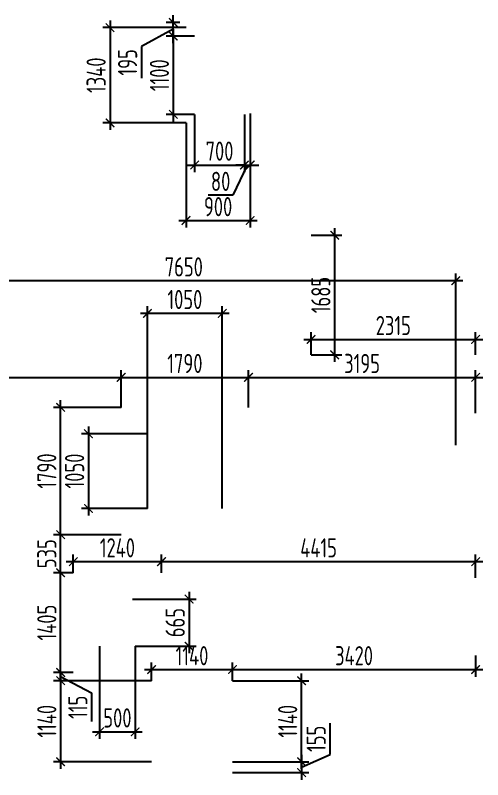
# Model space of a CAD drawing. Header units: millimetres. Extents: x -350007 to 536090, y -888 to 198380.
# Drawn here: x 481931 to 488504, y 91556 to 102309 of the extents above; entities that cross this region are included whole.
import ezdxf

# ---------------------------------------------------------------- set-up
doc = ezdxf.new("R2010")
doc.units = ezdxf.units.MM
doc.layers.add('АР_Размеры нов.', color=15, linetype='Continuous', lineweight=0)
doc.styles.add('ISOCPEUR', font='isocpeur.ttf', dxfattribs={"width": 0.7})
doc.dimstyles.new('R_100', dxfattribs={"dimtxt": 270, "dimasz": 120, "dimexe": 100, "dimexo": 0, "dimgap": 60, "dimtad": 1, "dimdec": 0, "dimrnd": 5, "dimzin": 0, "dimdsep": 46, "dimtxsty": 'ISOCPEUR', "dimblk": 'ARCHTICK', "dimcen": 0, "dimdle": 100, "dimclrd": 256, "dimclre": 256, "dimclrt": 256, "dimadec": 0, "dimazin": 0, "dimtfac": 2, "dimtdec": 0, "dimtofl": 0, "dimtmove": 1, "dimatfit": 3, "dimfxl": 1, "dimtvp": 3, "dimtolj": 1, "dimtzin": 0, "dimarcsym": 0})

# ---------------------------------------------------------------- blocks, each defined once
blk = doc.blocks.new('_ArchTick')
at = {"color": 0, "linetype": 'ByBlock', "const_width": 0.15}
blk.add_lwpolyline([(-0.5, -0.5), (0.5, 0.5)], dxfattribs=at)
blk = doc.blocks.new('*D3228')
at = {"layer": 'Defpoints', "color": 0, "transparency": 16777216}
for p in [(484452, 102016), (484153, 100916), (484452, 100916)]:
    blk.add_point(p, dxfattribs=at)
at = {"layer": 'АР_Размеры нов.', "lineweight": -2, "transparency": 16777216}
for p, q in [((484153, 102116), (484153, 100816)), ((484452, 102016), (484053, 102016)), ((484452, 100916), (484053, 100916))]:
    blk.add_line(p, q, dxfattribs=at)
at = {"layer": 'АР_Размеры нов.', "lineweight": -2, "transparency": 16777216, "xscale": 120, "yscale": 120, "zscale": 120}
for p, rotation in [((484153, 102016), 90), ((484153, 100916), 270)]:
    blk.add_blockref('_ArchTick', p, dxfattribs=dict(at, rotation=rotation))
at = {"layer": 'АР_Размеры нов.', "transparency": 16777216, "insert": (483958, 101466), "char_height": 270, "attachment_point": 5, "rotation": 90, "style": 'ISOCPEUR'}
blk.add_mtext('\\A1;1100', dxfattribs=at)
blk = doc.blocks.new('*D3233')
at = {"layer": 'Defpoints', "color": 0, "transparency": 16777216}
for p in [(483420, 97216), (477251, 96837), (483420, 96793)]:
    blk.add_point(p, dxfattribs=at)
at = {"layer": 'АР_Размеры нов.', "lineweight": -2, "transparency": 16777216}
for p, q in [((477151, 97216), (483520, 97216)), ((477251, 96837), (477251, 97316)), ((483420, 96793), (483420, 97316))]:
    blk.add_line(p, q, dxfattribs=at)
at = {"layer": 'АР_Размеры нов.', "lineweight": -2, "transparency": 16777216, "xscale": 120, "yscale": 120, "zscale": 120, "rotation": 180}
blk.add_blockref('_ArchTick', (477251, 97216), dxfattribs=at)
at = {"layer": 'АР_Размеры нов.', "lineweight": -2, "transparency": 16777216, "xscale": 120, "yscale": 120, "zscale": 120}
blk.add_blockref('_ArchTick', (483420, 97216), dxfattribs=at)
at = {"layer": 'АР_Размеры нов.', "transparency": 16777216, "insert": (480336, 97411), "char_height": 270, "attachment_point": 5, "style": 'ISOCPEUR'}
blk.add_mtext('\\A1;6170', dxfattribs=at)
blk = doc.blocks.new('*D3234')
at = {"layer": 'Defpoints', "color": 0, "transparency": 16777216}
for p in [(485211, 97216), (483420, 96793), (485211, 96793)]:
    blk.add_point(p, dxfattribs=at)
at = {"layer": 'АР_Размеры нов.', "lineweight": -2, "transparency": 16777216}
for p, q in [((483320, 97216), (485311, 97216)), ((483420, 96793), (483420, 97316)), ((485211, 96793), (485211, 97316))]:
    blk.add_line(p, q, dxfattribs=at)
at = {"layer": 'АР_Размеры нов.', "lineweight": -2, "transparency": 16777216, "xscale": 120, "yscale": 120, "zscale": 120, "rotation": 180}
blk.add_blockref('_ArchTick', (483420, 97216), dxfattribs=at)
at = {"layer": 'АР_Размеры нов.', "lineweight": -2, "transparency": 16777216, "xscale": 120, "yscale": 120, "zscale": 120}
blk.add_blockref('_ArchTick', (485211, 97216), dxfattribs=at)
at = {"layer": 'АР_Размеры нов.', "transparency": 16777216, "insert": (484316, 97411), "char_height": 270, "attachment_point": 5, "style": 'ISOCPEUR'}
blk.add_mtext('\\A1;1790', dxfattribs=at)
blk = doc.blocks.new('*D3235')
at = {"layer": 'Defpoints', "color": 0, "transparency": 16777216}
for p in [(488404, 97216), (485211, 96793), (488404, 96714)]:
    blk.add_point(p, dxfattribs=at)
at = {"layer": 'АР_Размеры нов.', "lineweight": -2, "transparency": 16777216}
for p, q in [((485111, 97216), (488504, 97216)), ((485211, 96793), (485211, 97316)), ((488404, 96714), (488404, 97316))]:
    blk.add_line(p, q, dxfattribs=at)
at = {"layer": 'АР_Размеры нов.', "lineweight": -2, "transparency": 16777216, "xscale": 120, "yscale": 120, "zscale": 120, "rotation": 180}
blk.add_blockref('_ArchTick', (485211, 97216), dxfattribs=at)
at = {"layer": 'АР_Размеры нов.', "lineweight": -2, "transparency": 16777216, "xscale": 120, "yscale": 120, "zscale": 120}
blk.add_blockref('_ArchTick', (488404, 97216), dxfattribs=at)
at = {"layer": 'АР_Размеры нов.', "transparency": 16777216, "insert": (486808, 97411), "char_height": 270, "attachment_point": 5, "style": 'ISOCPEUR'}
blk.add_mtext('\\A1;3195', dxfattribs=at)
blk = doc.blocks.new('*D3241')
at = {"layer": 'Defpoints', "color": 0, "transparency": 16777216}
for p in [(482569, 94467), (482747, 94467), (482747, 93064)]:
    blk.add_point(p, dxfattribs=at)
at = {"layer": 'АР_Размеры нов.', "lineweight": -2, "transparency": 16777216}
for p, q in [((482569, 92964), (482569, 94567)), ((482747, 94467), (482469, 94467)), ((482747, 93064), (482469, 93064))]:
    blk.add_line(p, q, dxfattribs=at)
at = {"layer": 'АР_Размеры нов.', "lineweight": -2, "transparency": 16777216, "xscale": 120, "yscale": 120, "zscale": 120}
for p, rotation in [((482569, 94467), 90), ((482569, 93064), 270)]:
    blk.add_blockref('_ArchTick', p, dxfattribs=dict(at, rotation=rotation))
at = {"layer": 'АР_Размеры нов.', "transparency": 16777216, "insert": (482374, 93766), "char_height": 270, "attachment_point": 5, "rotation": 90, "style": 'ISOCPEUR'}
blk.add_mtext('\\A1;1405', dxfattribs=at)
blk = doc.blocks.new('*D3242')
at = {"layer": 'Defpoints', "color": 0, "transparency": 16777216}
for p in [(482569, 95002), (483420, 95002), (482747, 94467)]:
    blk.add_point(p, dxfattribs=at)
at = {"layer": 'АР_Размеры нов.', "lineweight": -2, "transparency": 16777216}
for p, q in [((482569, 94367), (482569, 95102)), ((483420, 95002), (482469, 95002)), ((482747, 94467), (482469, 94467))]:
    blk.add_line(p, q, dxfattribs=at)
at = {"layer": 'АР_Размеры нов.', "lineweight": -2, "transparency": 16777216, "xscale": 120, "yscale": 120, "zscale": 120}
for p, rotation in [((482569, 95002), 90), ((482569, 94467), 270)]:
    blk.add_blockref('_ArchTick', p, dxfattribs=dict(at, rotation=rotation))
at = {"layer": 'АР_Размеры нов.', "transparency": 16777216, "insert": (482374, 94735), "char_height": 270, "attachment_point": 5, "rotation": 90, "style": 'ISOCPEUR'}
blk.add_mtext('\\A1;535', dxfattribs=at)
blk = doc.blocks.new('*D3243')
at = {"layer": 'Defpoints', "color": 0, "transparency": 16777216}
for p in [(482569, 96793), (483420, 96793), (483420, 95002)]:
    blk.add_point(p, dxfattribs=at)
at = {"layer": 'АР_Размеры нов.', "lineweight": -2, "transparency": 16777216}
for p, q in [((482569, 94902), (482569, 96893)), ((483420, 96793), (482469, 96793)), ((483420, 95002), (482469, 95002))]:
    blk.add_line(p, q, dxfattribs=at)
at = {"layer": 'АР_Размеры нов.', "lineweight": -2, "transparency": 16777216, "xscale": 120, "yscale": 120, "zscale": 120}
for p, rotation in [((482569, 96793), 90), ((482569, 95002), 270)]:
    blk.add_blockref('_ArchTick', p, dxfattribs=dict(at, rotation=rotation))
at = {"layer": 'АР_Размеры нов.', "transparency": 16777216, "insert": (482374, 95898), "char_height": 270, "attachment_point": 5, "rotation": 90, "style": 'ISOCPEUR'}
blk.add_mtext('\\A1;1790', dxfattribs=at)
blk = doc.blocks.new('*D3244')
at = {"layer": 'Defpoints', "color": 0, "transparency": 16777216}
for p in [(482747, 93064), (482569, 92948), (483847, 92948)]:
    blk.add_point(p, dxfattribs=at)
at = {"layer": 'АР_Размеры нов.', "lineweight": -2, "transparency": 16777216}
for p, q in [((482569, 93064), (482569, 93184)), ((482747, 93064), (482469, 93064)), ((482569, 93064), (482569, 92948)), ((483847, 92948), (482469, 92948)), ((482569, 93006), (483005, 92776)), ((482569, 92948), (482569, 92828)), ((483005, 92776), (483005, 92373))]:
    blk.add_line(p, q, dxfattribs=at)
at = {"layer": 'АР_Размеры нов.', "lineweight": -2, "transparency": 16777216, "xscale": 120, "yscale": 120, "zscale": 120}
for p, rotation in [((482569, 93064), 270), ((482569, 92948), 90)]:
    blk.add_blockref('_ArchTick', p, dxfattribs=dict(at, rotation=rotation))
at = {"layer": 'АР_Размеры нов.', "transparency": 16777216, "insert": (482810, 92575), "char_height": 270, "attachment_point": 5, "rotation": 90, "style": 'ISOCPEUR'}
blk.add_mtext('\\A1;115', dxfattribs=at)
blk = doc.blocks.new('*D3245')
at = {"layer": 'Defpoints', "color": 0, "transparency": 16777216}
for p in [(483847, 92948), (482569, 91808), (483847, 91808)]:
    blk.add_point(p, dxfattribs=at)
at = {"layer": 'АР_Размеры нов.', "lineweight": -2, "transparency": 16777216}
for p, q in [((482569, 93048), (482569, 91708)), ((483847, 92948), (482469, 92948)), ((483847, 91808), (482469, 91808))]:
    blk.add_line(p, q, dxfattribs=at)
at = {"layer": 'АР_Размеры нов.', "lineweight": -2, "transparency": 16777216, "xscale": 120, "yscale": 120, "zscale": 120}
for p, rotation in [((482569, 92948), 90), ((482569, 91808), 270)]:
    blk.add_blockref('_ArchTick', p, dxfattribs=dict(at, rotation=rotation))
at = {"layer": 'АР_Размеры нов.', "transparency": 16777216, "insert": (482374, 92378), "char_height": 270, "attachment_point": 5, "rotation": 90, "style": 'ISOCPEUR'}
blk.add_mtext('\\A1;1140', dxfattribs=at)
blk = doc.blocks.new('*D3246')
at = {"layer": 'Defpoints', "color": 0, "transparency": 16777216}
for p in [(483987, 94623), (483987, 94467), (488404, 94396)]:
    blk.add_point(p, dxfattribs=at)
at = {"layer": 'АР_Размеры нов.', "lineweight": -2, "transparency": 16777216}
for p, q in [((483987, 94467), (483987, 94723)), ((488404, 94396), (488404, 94723)), ((488504, 94623), (483887, 94623))]:
    blk.add_line(p, q, dxfattribs=at)
at = {"layer": 'АР_Размеры нов.', "lineweight": -2, "transparency": 16777216, "xscale": 120, "yscale": 120, "zscale": 120, "rotation": 180}
blk.add_blockref('_ArchTick', (483987, 94623), dxfattribs=at)
at = {"layer": 'АР_Размеры нов.', "lineweight": -2, "transparency": 16777216, "xscale": 120, "yscale": 120, "zscale": 120}
blk.add_blockref('_ArchTick', (488404, 94623), dxfattribs=at)
at = {"layer": 'АР_Размеры нов.', "transparency": 16777216, "insert": (486196, 94818), "char_height": 270, "attachment_point": 5, "style": 'ISOCPEUR'}
blk.add_mtext('\\A1;4415', dxfattribs=at)
blk = doc.blocks.new('*D3247')
at = {"layer": 'Defpoints', "color": 0, "transparency": 16777216}
for p in [(482747, 94623), (482747, 94467), (483987, 94467)]:
    blk.add_point(p, dxfattribs=at)
at = {"layer": 'АР_Размеры нов.', "lineweight": -2, "transparency": 16777216}
for p, q in [((482747, 94467), (482747, 94723)), ((483987, 94467), (483987, 94723)), ((484087, 94623), (482647, 94623))]:
    blk.add_line(p, q, dxfattribs=at)
at = {"layer": 'АР_Размеры нов.', "lineweight": -2, "transparency": 16777216, "xscale": 120, "yscale": 120, "zscale": 120, "rotation": 180}
blk.add_blockref('_ArchTick', (482747, 94623), dxfattribs=at)
at = {"layer": 'АР_Размеры нов.', "lineweight": -2, "transparency": 16777216, "xscale": 120, "yscale": 120, "zscale": 120}
blk.add_blockref('_ArchTick', (483987, 94623), dxfattribs=at)
at = {"layer": 'АР_Размеры нов.', "transparency": 16777216, "insert": (483367, 94818), "char_height": 270, "attachment_point": 5, "style": 'ISOCPEUR'}
blk.add_mtext('\\A1;1240', dxfattribs=at)
blk = doc.blocks.new('*D3248')
at = {"layer": 'Defpoints', "color": 0, "transparency": 16777216}
for p in [(484985, 92948), (485957, 92948), (484985, 91808)]:
    blk.add_point(p, dxfattribs=at)
at = {"layer": 'АР_Размеры нов.', "lineweight": -2, "transparency": 16777216}
for p, q in [((485957, 91708), (485957, 93048)), ((484985, 92948), (486057, 92948)), ((484985, 91808), (486057, 91808))]:
    blk.add_line(p, q, dxfattribs=at)
at = {"layer": 'АР_Размеры нов.', "lineweight": -2, "transparency": 16777216, "xscale": 120, "yscale": 120, "zscale": 120}
for p, rotation in [((485957, 92948), 90), ((485957, 91808), 270)]:
    blk.add_blockref('_ArchTick', p, dxfattribs=dict(at, rotation=rotation))
at = {"layer": 'АР_Размеры нов.', "transparency": 16777216, "insert": (485762, 92378), "char_height": 270, "attachment_point": 5, "rotation": 90, "style": 'ISOCPEUR'}
blk.add_mtext('\\A1;1140', dxfattribs=at)
blk = doc.blocks.new('*D3249')
at = {"layer": 'Defpoints', "color": 0, "transparency": 16777216}
for p in [(484985, 93105), (483847, 92948), (484985, 92948)]:
    blk.add_point(p, dxfattribs=at)
at = {"layer": 'АР_Размеры нов.', "lineweight": -2, "transparency": 16777216}
for p, q in [((483847, 92948), (483847, 93205)), ((484985, 92948), (484985, 93205)), ((483747, 93105), (485085, 93105))]:
    blk.add_line(p, q, dxfattribs=at)
at = {"layer": 'АР_Размеры нов.', "lineweight": -2, "transparency": 16777216, "xscale": 120, "yscale": 120, "zscale": 120, "rotation": 180}
blk.add_blockref('_ArchTick', (483847, 93105), dxfattribs=at)
at = {"layer": 'АР_Размеры нов.', "lineweight": -2, "transparency": 16777216, "xscale": 120, "yscale": 120, "zscale": 120}
blk.add_blockref('_ArchTick', (484985, 93105), dxfattribs=at)
at = {"layer": 'АР_Размеры нов.', "transparency": 16777216, "insert": (484416, 93300), "char_height": 270, "attachment_point": 5, "style": 'ISOCPEUR'}
blk.add_mtext('\\A1;1140', dxfattribs=at)
blk = doc.blocks.new('*D3250')
at = {"layer": 'Defpoints', "color": 0, "transparency": 16777216}
for p in [(488404, 93305), (488404, 93105), (484985, 92948)]:
    blk.add_point(p, dxfattribs=at)
at = {"layer": 'АР_Размеры нов.', "lineweight": -2, "transparency": 16777216}
for p, q in [((488404, 93305), (488404, 93005)), ((484985, 92948), (484985, 93205)), ((484885, 93105), (488504, 93105))]:
    blk.add_line(p, q, dxfattribs=at)
at = {"layer": 'АР_Размеры нов.', "lineweight": -2, "transparency": 16777216, "xscale": 120, "yscale": 120, "zscale": 120, "rotation": 180}
blk.add_blockref('_ArchTick', (484985, 93105), dxfattribs=at)
at = {"layer": 'АР_Размеры нов.', "lineweight": -2, "transparency": 16777216, "xscale": 120, "yscale": 120, "zscale": 120}
blk.add_blockref('_ArchTick', (488404, 93105), dxfattribs=at)
at = {"layer": 'АР_Размеры нов.', "transparency": 16777216, "insert": (486695, 93300), "char_height": 270, "attachment_point": 5, "style": 'ISOCPEUR'}
blk.add_mtext('\\A1;3420', dxfattribs=at)
blk = doc.blocks.new('*D3351')
at = {"layer": 'Defpoints', "color": 0, "transparency": 16777216}
for p in [(483577, 94097), (483617, 93434), (484375, 93434)]:
    blk.add_point(p, dxfattribs=at)
at = {"layer": 'АР_Размеры нов.', "lineweight": -2, "transparency": 16777216}
for p, q in [((483577, 94097), (484475, 94097)), ((484375, 94197), (484375, 93334)), ((483617, 93434), (484475, 93434))]:
    blk.add_line(p, q, dxfattribs=at)
at = {"layer": 'АР_Размеры нов.', "lineweight": -2, "transparency": 16777216, "xscale": 120, "yscale": 120, "zscale": 120}
for p, rotation in [((484375, 94097), 90), ((484375, 93434), 270)]:
    blk.add_blockref('_ArchTick', p, dxfattribs=dict(at, rotation=rotation))
at = {"layer": 'АР_Размеры нов.', "transparency": 16777216, "insert": (484180, 93766), "char_height": 270, "attachment_point": 5, "rotation": 90, "style": 'ISOCPEUR'}
blk.add_mtext('\\A1;665', dxfattribs=at)
blk = doc.blocks.new('*D3352')
at = {"layer": 'Defpoints', "color": 0, "transparency": 16777216}
for p in [(483117, 93434), (483617, 93434), (483617, 92230)]:
    blk.add_point(p, dxfattribs=at)
at = {"layer": 'АР_Размеры нов.', "lineweight": -2, "transparency": 16777216}
for p, q in [((483117, 93434), (483117, 92130)), ((483617, 93434), (483617, 92130)), ((483017, 92230), (483717, 92230))]:
    blk.add_line(p, q, dxfattribs=at)
at = {"layer": 'АР_Размеры нов.', "lineweight": -2, "transparency": 16777216, "xscale": 120, "yscale": 120, "zscale": 120, "rotation": 180}
blk.add_blockref('_ArchTick', (483117, 92230), dxfattribs=at)
at = {"layer": 'АР_Размеры нов.', "lineweight": -2, "transparency": 16777216, "xscale": 120, "yscale": 120, "zscale": 120}
blk.add_blockref('_ArchTick', (483617, 92230), dxfattribs=at)
at = {"layer": 'АР_Размеры нов.', "transparency": 16777216, "insert": (483367, 92425), "char_height": 270, "attachment_point": 5, "style": 'ISOCPEUR'}
blk.add_mtext('\\A1;500', dxfattribs=at)
blk = doc.blocks.new('*D3353')
at = {"layer": 'Defpoints', "color": 0, "transparency": 16777216}
for p in [(483790, 98116), (483790, 95372), (484841, 95372)]:
    blk.add_point(p, dxfattribs=at)
at = {"layer": 'АР_Размеры нов.', "lineweight": -2, "transparency": 16777216}
for p, q in [((483790, 95372), (483790, 98216)), ((484841, 95372), (484841, 98216)), ((484941, 98116), (483690, 98116))]:
    blk.add_line(p, q, dxfattribs=at)
at = {"layer": 'АР_Размеры нов.', "lineweight": -2, "transparency": 16777216, "xscale": 120, "yscale": 120, "zscale": 120, "rotation": 180}
blk.add_blockref('_ArchTick', (483790, 98116), dxfattribs=at)
at = {"layer": 'АР_Размеры нов.', "lineweight": -2, "transparency": 16777216, "xscale": 120, "yscale": 120, "zscale": 120}
blk.add_blockref('_ArchTick', (484841, 98116), dxfattribs=at)
at = {"layer": 'АР_Размеры нов.', "transparency": 16777216, "insert": (484316, 98311), "char_height": 270, "attachment_point": 5, "style": 'ISOCPEUR'}
blk.add_mtext('\\A1;1050', dxfattribs=at)
blk = doc.blocks.new('*D3354')
at = {"layer": 'Defpoints', "color": 0, "transparency": 16777216}
for p in [(483790, 96423), (482960, 95372), (483790, 95372)]:
    blk.add_point(p, dxfattribs=at)
at = {"layer": 'АР_Размеры нов.', "lineweight": -2, "transparency": 16777216}
for p, q in [((482960, 96523), (482960, 95272)), ((483790, 96423), (482860, 96423)), ((483790, 95372), (482860, 95372))]:
    blk.add_line(p, q, dxfattribs=at)
at = {"layer": 'АР_Размеры нов.', "lineweight": -2, "transparency": 16777216, "xscale": 120, "yscale": 120, "zscale": 120}
for p, rotation in [((482960, 96423), 90), ((482960, 95372), 270)]:
    blk.add_blockref('_ArchTick', p, dxfattribs=dict(at, rotation=rotation))
at = {"layer": 'АР_Размеры нов.', "transparency": 16777216, "insert": (482765, 95898), "char_height": 270, "attachment_point": 5, "rotation": 90, "style": 'ISOCPEUR'}
blk.add_mtext('\\A1;1050', dxfattribs=at)
blk = doc.blocks.new('*D3397')
at = {"layer": 'Defpoints', "color": 0, "transparency": 16777216}
for p in [(480477, 98575), (488125, 96264), (480477, 95588)]:
    blk.add_point(p, dxfattribs=at)
at = {"layer": 'АР_Размеры нов.', "lineweight": -2, "transparency": 16777216}
for p, q in [((480477, 95588), (480477, 98675)), ((488125, 96264), (488125, 98675)), ((488225, 98575), (480377, 98575))]:
    blk.add_line(p, q, dxfattribs=at)
at = {"layer": 'АР_Размеры нов.', "lineweight": -2, "transparency": 16777216, "xscale": 120, "yscale": 120, "zscale": 120, "rotation": 180}
blk.add_blockref('_ArchTick', (480477, 98575), dxfattribs=at)
at = {"layer": 'АР_Размеры нов.', "lineweight": -2, "transparency": 16777216, "xscale": 120, "yscale": 120, "zscale": 120}
blk.add_blockref('_ArchTick', (488125, 98575), dxfattribs=at)
at = {"layer": 'АР_Размеры нов.', "transparency": 16777216, "insert": (484301, 98770), "char_height": 270, "attachment_point": 5, "style": 'ISOCPEUR'}
blk.add_mtext('\\A1;7650', dxfattribs=at)
blk = doc.blocks.new('*D4204')
at = {"layer": 'Defpoints', "color": 0, "transparency": 16777216}
for p in [(484153, 102209), (484247, 102209), (484452, 102016)]:
    blk.add_point(p, dxfattribs=at)
at = {"layer": 'АР_Размеры нов.', "lineweight": -2, "transparency": 16777216}
for p, q in [((484153, 101916), (484153, 102309)), ((484247, 102209), (484053, 102209)), ((484153, 102113), (483705, 101868)), ((484452, 102016), (484053, 102016)), ((483705, 101868), (483705, 101427))]:
    blk.add_line(p, q, dxfattribs=at)
at = {"layer": 'АР_Размеры нов.', "lineweight": -2, "transparency": 16777216, "xscale": 120, "yscale": 120, "zscale": 120}
for p, rotation in [((484153, 102209), 90), ((484153, 102016), 270)]:
    blk.add_blockref('_ArchTick', p, dxfattribs=dict(at, rotation=rotation))
at = {"layer": 'АР_Размеры нов.', "transparency": 16777216, "insert": (483510, 101647), "char_height": 270, "attachment_point": 5, "rotation": 90, "style": 'ISOCPEUR'}
blk.add_mtext('\\A1;195', dxfattribs=at)
blk = doc.blocks.new('*D4205')
at = {"layer": 'Defpoints', "color": 0, "transparency": 16777216}
for p in [(484452, 100916), (485154, 100916), (485154, 100203)]:
    blk.add_point(p, dxfattribs=at)
at = {"layer": 'АР_Размеры нов.', "lineweight": -2, "transparency": 16777216}
for p, q in [((484452, 100916), (484452, 100103)), ((485154, 100916), (485154, 100103)), ((484352, 100203), (485254, 100203))]:
    blk.add_line(p, q, dxfattribs=at)
at = {"layer": 'АР_Размеры нов.', "lineweight": -2, "transparency": 16777216, "xscale": 120, "yscale": 120, "zscale": 120, "rotation": 180}
blk.add_blockref('_ArchTick', (484452, 100203), dxfattribs=at)
at = {"layer": 'АР_Размеры нов.', "lineweight": -2, "transparency": 16777216, "xscale": 120, "yscale": 120, "zscale": 120}
blk.add_blockref('_ArchTick', (485154, 100203), dxfattribs=at)
at = {"layer": 'АР_Размеры нов.', "transparency": 16777216, "insert": (484803, 100398), "char_height": 270, "attachment_point": 5, "style": 'ISOCPEUR'}
blk.add_mtext('\\A1;700', dxfattribs=at)
blk = doc.blocks.new('*D4206')
at = {"layer": 'Defpoints', "color": 0, "transparency": 16777216}
for p in [(485154, 100916), (485234, 100926), (485234, 100203)]:
    blk.add_point(p, dxfattribs=at)
at = {"layer": 'АР_Размеры нов.', "lineweight": -2, "transparency": 16777216}
for p, q in [((485154, 100916), (485154, 100103)), ((485234, 100926), (485234, 100103)), ((485194, 100203), (484992, 99778)), ((485154, 100203), (485034, 100203)), ((485154, 100203), (485234, 100203)), ((485234, 100203), (485354, 100203)), ((484992, 99778), (484645, 99778))]:
    blk.add_line(p, q, dxfattribs=at)
at = {"layer": 'АР_Размеры нов.', "lineweight": -2, "transparency": 16777216, "xscale": 120, "yscale": 120, "zscale": 120}
blk.add_blockref('_ArchTick', (485154, 100203), dxfattribs=at)
at = {"layer": 'АР_Размеры нов.', "lineweight": -2, "transparency": 16777216, "xscale": 120, "yscale": 120, "zscale": 120, "rotation": 180}
blk.add_blockref('_ArchTick', (485234, 100203), dxfattribs=at)
at = {"layer": 'АР_Размеры нов.', "transparency": 16777216, "insert": (484819, 99973), "char_height": 270, "attachment_point": 5, "style": 'ISOCPEUR'}
blk.add_mtext('\\A1;80', dxfattribs=at)
blk = doc.blocks.new('*D4207')
at = {"layer": 'Defpoints', "color": 0, "transparency": 16777216}
for p in [(484332, 102136), (483263, 100796), (484332, 100796)]:
    blk.add_point(p, dxfattribs=at)
at = {"layer": 'АР_Размеры нов.', "lineweight": -2, "transparency": 16777216}
for p, q in [((483263, 102236), (483263, 100696)), ((484332, 102136), (483163, 102136)), ((484332, 100796), (483163, 100796))]:
    blk.add_line(p, q, dxfattribs=at)
at = {"layer": 'АР_Размеры нов.', "lineweight": -2, "transparency": 16777216, "xscale": 120, "yscale": 120, "zscale": 120}
for p, rotation in [((483263, 102136), 90), ((483263, 100796), 270)]:
    blk.add_blockref('_ArchTick', p, dxfattribs=dict(at, rotation=rotation))
at = {"layer": 'АР_Размеры нов.', "transparency": 16777216, "insert": (483068, 101466), "char_height": 270, "attachment_point": 5, "rotation": 90, "style": 'ISOCPEUR'}
blk.add_mtext('\\A1;1340', dxfattribs=at)
blk = doc.blocks.new('*D4208')
at = {"layer": 'Defpoints', "color": 0, "transparency": 16777216}
for p in [(484332, 100796), (485234, 100816), (485234, 99422)]:
    blk.add_point(p, dxfattribs=at)
at = {"layer": 'АР_Размеры нов.', "lineweight": -2, "transparency": 16777216}
for p, q in [((484332, 100796), (484332, 99322)), ((485234, 100816), (485234, 99322)), ((484232, 99422), (485334, 99422))]:
    blk.add_line(p, q, dxfattribs=at)
at = {"layer": 'АР_Размеры нов.', "lineweight": -2, "transparency": 16777216, "xscale": 120, "yscale": 120, "zscale": 120, "rotation": 180}
blk.add_blockref('_ArchTick', (484332, 99422), dxfattribs=at)
at = {"layer": 'АР_Размеры нов.', "lineweight": -2, "transparency": 16777216, "xscale": 120, "yscale": 120, "zscale": 120}
blk.add_blockref('_ArchTick', (485234, 99422), dxfattribs=at)
at = {"layer": 'АР_Размеры нов.', "transparency": 16777216, "insert": (484783, 99617), "char_height": 270, "attachment_point": 5, "style": 'ISOCPEUR'}
blk.add_mtext('\\A1;900', dxfattribs=at)
blk = doc.blocks.new('*D4209')
at = {"layer": 'Defpoints', "color": 0, "transparency": 16777216}
for p in [(484985, 91808), (484985, 91656), (485957, 91656)]:
    blk.add_point(p, dxfattribs=at)
at = {"layer": 'АР_Размеры нов.', "lineweight": -2, "transparency": 16777216}
for p, q in [((486357, 91911), (486357, 92352)), ((485957, 91732), (486357, 91911)), ((485957, 91908), (485957, 91556)), ((484985, 91808), (486057, 91808)), ((484985, 91656), (486057, 91656))]:
    blk.add_line(p, q, dxfattribs=at)
at = {"layer": 'АР_Размеры нов.', "lineweight": -2, "transparency": 16777216, "xscale": 120, "yscale": 120, "zscale": 120}
for p, rotation in [((485957, 91808), 90), ((485957, 91656), 270)]:
    blk.add_blockref('_ArchTick', p, dxfattribs=dict(at, rotation=rotation))
at = {"layer": 'АР_Размеры нов.', "transparency": 16777216, "insert": (486162, 92131), "char_height": 270, "attachment_point": 5, "rotation": 90, "style": 'ISOCPEUR'}
blk.add_mtext('\\A1;155', dxfattribs=at)
blk = doc.blocks.new('*D4277')
at = {"layer": 'Defpoints', "color": 0, "transparency": 16777216}
for p in [(486091, 99216), (486423, 99216), (486091, 97533)]:
    blk.add_point(p, dxfattribs=at)
at = {"layer": 'АР_Размеры нов.', "lineweight": -2, "transparency": 16777216}
for p, q in [((486423, 97433), (486423, 99316)), ((486091, 99216), (486523, 99216)), ((486091, 97533), (486523, 97533))]:
    blk.add_line(p, q, dxfattribs=at)
at = {"layer": 'АР_Размеры нов.', "lineweight": -2, "transparency": 16777216, "xscale": 120, "yscale": 120, "zscale": 120}
for p, rotation in [((486423, 99216), 90), ((486423, 97533), 270)]:
    blk.add_blockref('_ArchTick', p, dxfattribs=dict(at, rotation=rotation))
at = {"layer": 'АР_Размеры нов.', "transparency": 16777216, "insert": (486228, 98374), "char_height": 270, "attachment_point": 5, "rotation": 90, "style": 'ISOCPEUR'}
blk.add_mtext('\\A1;1685', dxfattribs=at)
blk = doc.blocks.new('*D4278')
at = {"layer": 'Defpoints', "color": 0, "transparency": 16777216}
for p in [(488404, 97750), (486091, 97533), (488404, 97533)]:
    blk.add_point(p, dxfattribs=at)
at = {"layer": 'АР_Размеры нов.', "lineweight": -2, "transparency": 16777216}
for p, q in [((486091, 97533), (486091, 97850)), ((488404, 97533), (488404, 97850)), ((485991, 97750), (488504, 97750))]:
    blk.add_line(p, q, dxfattribs=at)
at = {"layer": 'АР_Размеры нов.', "lineweight": -2, "transparency": 16777216, "xscale": 120, "yscale": 120, "zscale": 120, "rotation": 180}
blk.add_blockref('_ArchTick', (486091, 97750), dxfattribs=at)
at = {"layer": 'АР_Размеры нов.', "lineweight": -2, "transparency": 16777216, "xscale": 120, "yscale": 120, "zscale": 120}
blk.add_blockref('_ArchTick', (488404, 97750), dxfattribs=at)
at = {"layer": 'АР_Размеры нов.', "transparency": 16777216, "insert": (487247, 97945), "char_height": 270, "attachment_point": 5, "style": 'ISOCPEUR'}
blk.add_mtext('\\A1;2315', dxfattribs=at)

msp = doc.modelspace()

# ---------------------------------------------------------------- dimensions: what is measured, and where the dimension line sits
at = {"layer": 'АР_Размеры нов.'}
for base, p1, p2, picture, middle in [((484152.5, 102209.4), (484452.3, 102015.8), (484247.5, 102209.4), '*D4204', (483704.9, 101808.1)), ((482569.3, 92948.4), (482747.3, 93064.3), (483847.3, 92948.4), '*D3244', (483004.8, 92716.4)), ((485956.7, 91655.7), (484985.5, 91808.5), (484985.5, 91655.7), '*D4209', (486356.7, 91970.6))]:
    dim = msp.add_linear_dim(base=base, p1=p1, p2=p2, angle=90, dimstyle='R_100', override={"dimpost": '\\X'}, dxfattribs=at)
    dim.commit()
    dim.dimension.update_dxf_attribs({"geometry": picture, "text_midpoint": middle, "dimtype": 160})
for base, p1, p2, picture, middle in [((483263, 100795.5), (484332.3, 102135.8), (484332.3, 100795.5), '*D4207', (483068, 101465.7)), ((484152.5, 100915.5), (484452.3, 102015.8), (484452.3, 100915.5), '*D3228', (483957.5, 101465.7)), ((486422.7, 99215.7), (486090.6, 97533), (486090.6, 99215.7), '*D4277', (486227.7, 98374.3)), ((482569.3, 96793), (483420.3, 95002), (483420.3, 96793), '*D3243', (482374.3, 95897.5)), ((482960.2, 95372), (483790.3, 96423), (483790.3, 95372), '*D3354', (482765.2, 95897.5)), ((482569.3, 95002), (482747.3, 94467.1), (483420.3, 95002), '*D3242', (482374.3, 94734.5)), ((482569.3, 94467.1), (482747.3, 93064.3), (482747.3, 94467.1), '*D3241', (482374.3, 93765.7)), ((484374.6, 93434.3), (483577, 94097.1), (483617.3, 93434.3), '*D3351', (484179.6, 93765.7)), ((482569.3, 91808.5), (483847.3, 92948.4), (483847.3, 91808.5), '*D3245', (482374.3, 92378.4)), ((485956.7, 92948.5), (484985.5, 91808.5), (484985.5, 92948.5), '*D3248', (485761.7, 92378.5))]:
    dim = msp.add_linear_dim(base=base, p1=p1, p2=p2, angle=90, dimstyle='R_100', override={"dimpost": '\\X'}, dxfattribs=at)
    dim.commit()
    dim.dimension.update_dxf_attribs({"geometry": picture, "text_midpoint": middle})
for base, p1, p2, picture, middle in [((485153.8115, 100203.4097), (484452.2906, 100915.5423), (485153.8115, 100915.5423), '*D4205', (484803.051, 100398.4097)), ((485234.1, 99422.4), (484332.3, 100795.5), (485234.1, 100815.5), '*D4208', (484783.2, 99617.4)), ((480477, 98574.5), (488125.4, 96263.8), (480477, 95587.7), '*D3397', (484301.2, 98769.5)), ((483790.3, 98116.5), (484841.3, 95372), (483790.3, 95372), '*D3353', (484315.8, 98311.5)), ((488404.2, 97750.1), (486090.6, 97533), (488404.2, 97533), '*D4278', (487247.4, 97945.1)), ((483420.3, 97216.1), (477250.9, 96837), (483420.3, 96793), '*D3233', (480335.6, 97411.1)), ((485211.3, 97216.1), (483420.3, 96793), (485211.3, 96793), '*D3234', (484315.8, 97411.1)), ((488404.2, 97216.1), (485211.3, 96793), (488404.2, 96714.2), '*D3235', (486807.8, 97411.1)), ((482747.3, 94623.4), (483987.3, 94467.1), (482747.3, 94467.1), '*D3247', (483367.3, 94818.4)), ((483987.3, 94623.4), (488404.2, 94396.1), (483987.3, 94467.1), '*D3246', (486195.7, 94818.4)), ((484985.5, 93105.2), (483847.3, 92948.4), (484985.5, 92948.5), '*D3249', (484416.4, 93300.2)), ((488404.2, 93105.2), (484985.5, 92948.5), (488404.2, 93304.6), '*D3250', (486694.8, 93300.2)), ((483617.3, 92229.9), (483117.3, 93434.3), (483617.3, 93434.3), '*D3352', (483367.3, 92424.9))]:
    dim = msp.add_linear_dim(base=base, p1=p1, p2=p2, dimstyle='R_100', override={"dimpost": '\\X'}, dxfattribs=at)
    dim.commit()
    dim.dimension.update_dxf_attribs({"geometry": picture, "text_midpoint": middle})
dim = msp.add_linear_dim(base=(485234.1, 100203.4), p1=(485153.8, 100915.5), p2=(485234.1, 100925.9), dimstyle='R_100', override={"dimpost": '\\X'}, dxfattribs=at)
dim.commit()
dim.dimension.update_dxf_attribs({"geometry": '*D4206', "text_midpoint": (484932.3, 99777.8), "dimtype": 160})

doc.saveas('drawing.dxf')
